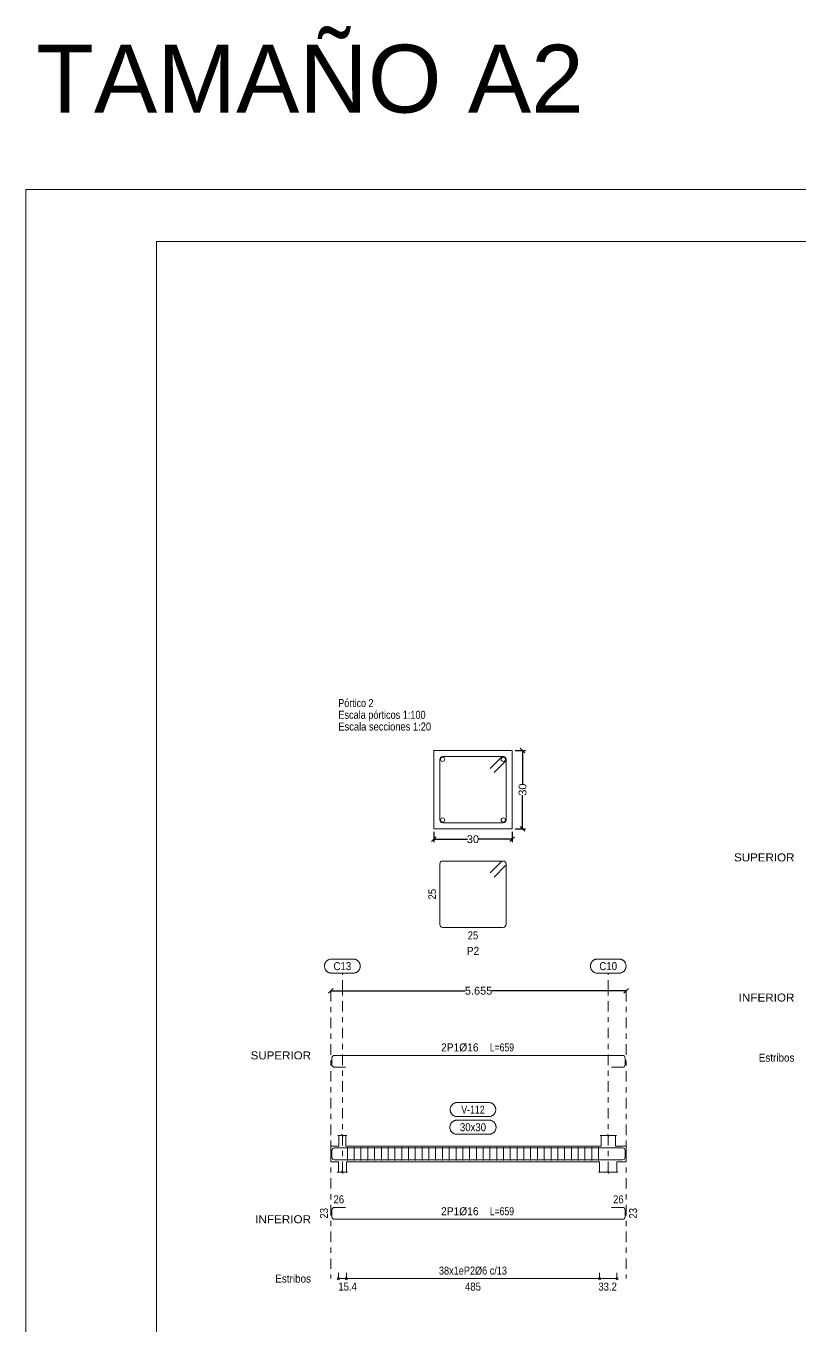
# Model space of a CAD drawing. Header units: millimetres. Extents: x 2 to 158, y -69 to 77.
# Drawn here: x 98.9 to 113.71, y 51.76 to 76.65 of the extents above; entities that cross this region are included whole.
import ezdxf
from ezdxf.enums import TextEntityAlignment as Align

# ---------------------------------------------------------------- set-up
doc = ezdxf.new("R2010")
doc.units = ezdxf.units.MM
doc.linetypes.add('CYPE_RAYAPUNTO', pattern=[0.4125, 0.2025, -0.105, 0, -0.105])
for name, color, linetype, lineweight in [('ALZ_ARM_LONG_ARM_TEXTOS', 3, 'Continuous', 9), ('ALZ_ARM_LONG_TXT_LONG', 3, 'Continuous', 9), ('ALZ_ARM_TRANS_TXT_EST', 3, 'Continuous', 9), ('ALZ_CONT_NUDOS', 122, 'Continuous', 9), ('ALZ_CONT_VIG_HORMIGON', 2, 'Continuous', 9), ('ALZ_COT_COT_ANCLAJES', 3, 'Continuous', 0), ('ALZ_COT_COT_EST', 3, 'Continuous', 0), ('ALZ_COT_COT_LIN_APOYOS', 2, 'CYPE_RAYAPUNTO', 0), ('ALZ_COT_LONGITUD_PROYECTADA', 122, 'Continuous', 0), ('ALZ_COT_TEXTOS_ESTRIBOS', 122, 'Continuous', 0), ('ALZ_REF_COT_LIN_AUX_COTA', 2, 'CYPE_RAYAPUNTO', 9), ('ALZ_REF_POSICIONES_ARMADURAS', 3, 'Continuous', 9), ('ALZ_REF_REF_ESCALA', 3, 'Continuous', 9), ('ALZ_REF_REF_NOMBRE', 3, 'Continuous', 9), ('ALZ_REF_REF_REFERENCIA', 3, 'Continuous', 9), ('ALZ_REF_REFERENCIA_PORTICO', 3, 'Continuous', 9), ('ALZ_REF_TEXTO_REF_NOMBRE', 3, 'Continuous', 9), ('ALZ_REF_TEXTO_REF_REFERENCIA', 3, 'Continuous', 9), ('ARM_LONGITUDINAL_Ø16', 212, 'Continuous', 9), ('ARM_TRANSVERSAL_Ø6', 151, 'Continuous', 9), ('CIM_REFEREN', 2, 'Continuous', 0), ('RECUAD_LIMITES', 2, 'Continuous', 0), ('RECUAD_MARCO', 1, 'Continuous', 20), ('SEC_CONT_VIG_HORMIGON_SECCION', 2, 'Continuous', 9), ('SEC_COTAS_SEC_DIM_VIGA', 122, 'Continuous', 0), ('SEC_COTAS_TEXTOS_DESPIECE_ESTRIBADO', 122, 'Continuous', 0), ('SEC_REF_TXT_POSICIONES_ARM_ESTRIBOS', 1, 'Continuous', 9)]:
    doc.layers.add(name, color=color, linetype=linetype, lineweight=lineweight)
doc.styles.add('CYPETXT_0.225_romans', font='arial.ttf', dxfattribs={"height": 0.15})
doc.styles.add('CYPETXT_romans', font='arial.ttf', dxfattribs={"height": 0.2})
doc.dimstyles.new('cype_oblique', dxfattribs={"dimtxt": 0.18, "dimasz": 0.18, "dimexe": 0.05625, "dimexo": 0.05625, "dimgap": 0, "dimtad": 0, "dimdec": 4, "dimzin": 0, "dimdsep": 46, "dimtxsty": 'CYPETXT_0.225_romans', "dimblk": 'OBLIQUE', "dimtsz": 0.045, "dimcen": 0.09, "dimadec": 0, "dimazin": 0, "dimtfac": 1, "dimtdec": 4, "dimtofl": 0, "dimtmove": 2, "dimatfit": 3, "dimfxl": 1, "dimtolj": 1, "dimtzin": 0, "dimarcsym": 0})

# ---------------------------------------------------------------- blocks, each defined once
blk = doc.blocks.new('*D326')
at = {"layer": 'Defpoints', "color": 0, "transparency": 16777216}
for p in [(106.717, 61.269), (108.217, 61.269), (108.217, 61.069)]:
    blk.add_point(p, dxfattribs=at)
at = {"layer": 'SEC_COTAS_SEC_DIM_VIGA', "color": 0, "lineweight": -2, "transparency": 16777216}
for p, q in [((106.717, 61.212), (106.717, 61.013)), ((108.217, 61.212), (108.217, 61.013)), ((106.672, 61.024), (106.762, 61.114)), ((106.717, 61.069), (107.36, 61.069)), ((108.217, 61.069), (107.575, 61.069)), ((108.172, 61.024), (108.262, 61.114))]:
    blk.add_line(p, q, dxfattribs=at)
at = {"layer": 'SEC_COTAS_SEC_DIM_VIGA', "color": 0, "transparency": 16777216, "insert": (107.467, 61.069), "char_height": 0.15, "attachment_point": 5, "style": 'CYPETXT_0.225_romans'}
blk.add_mtext('\\A1;30', dxfattribs=at)
blk = doc.blocks.new('_OBLIQUE')
at = {"color": 0, "linetype": 'ByBlock', "lineweight": -2}
blk.add_line((-0.5, -0.5), (0.5, 0.5), dxfattribs=at)
blk = doc.blocks.new('*D327')
at = {"layer": 'Defpoints', "color": 0, "transparency": 16777216}
for p in [(108.217, 62.769), (108.417, 62.769), (108.217, 61.269)]:
    blk.add_point(p, dxfattribs=at)
at = {"layer": 'SEC_COTAS_SEC_DIM_VIGA', "color": 0, "lineweight": -2, "transparency": 16777216}
for p, q in [((108.274, 62.769), (108.473, 62.769)), ((108.462, 62.724), (108.372, 62.814)), ((108.417, 62.769), (108.417, 62.126)), ((108.417, 61.269), (108.417, 61.911)), ((108.274, 61.269), (108.473, 61.269)), ((108.462, 61.224), (108.372, 61.314))]:
    blk.add_line(p, q, dxfattribs=at)
at = {"layer": 'SEC_COTAS_SEC_DIM_VIGA', "color": 0, "transparency": 16777216, "insert": (108.417, 62.019), "char_height": 0.15, "attachment_point": 5, "rotation": 90, "style": 'CYPETXT_0.225_romans'}
blk.add_mtext('\\A1;30', dxfattribs=at)
blk = doc.blocks.new('*D328')
at = {"layer": 'ALZ_COT_LONGITUD_PROYECTADA', "color": 0, "lineweight": -2, "transparency": 16777216}
for p, q in [((104.702, 58.121), (104.792, 58.211)), ((104.747, 58.166), (107.321, 58.166)), ((110.402, 58.166), (107.828, 58.166)), ((110.357, 58.121), (110.447, 58.211))]:
    blk.add_line(p, q, dxfattribs=at)
at = {"layer": 'Defpoints', "color": 0, "transparency": 16777216}
for p in [(104.747, 58.166), (104.747, 58.166), (110.402, 58.166)]:
    blk.add_point(p, dxfattribs=at)
at = {"layer": 'ALZ_COT_LONGITUD_PROYECTADA', "color": 0, "transparency": 16777216, "insert": (107.575, 58.166), "char_height": 0.15, "attachment_point": 5, "style": 'CYPETXT_0.225_romans'}
blk.add_mtext('\\A1;5.655', dxfattribs=at)

msp = doc.modelspace()

# ---------------------------------------------------------------- linework, layer by layer
at = {"layer": 'ALZ_CONT_NUDOS'}
for p, q in [((104.89981, 55.1926), (104.89981, 55.3926)), ((105.03167, 55.1926), (105.03167, 55.3926)), ((109.92131, 55.1926), (109.92131, 55.3926)), ((110.19503, 55.1926), (110.19503, 55.3926)), ((104.88882, 55.1926), (104.89981, 55.1926)), ((105.04266, 55.1926), (105.03167, 55.1926)), ((109.89222, 55.1926), (109.92131, 55.1926)), ((110.22412, 55.1926), (110.19503, 55.1926)), ((104.88882, 54.8926), (104.88882, 54.6926)), ((105.04266, 54.8926), (105.04266, 54.6926)), ((109.89222, 54.8926), (109.89222, 54.6926)), ((110.22412, 54.8926), (110.22412, 54.6926))]:
    msp.add_line(p, q, dxfattribs=at)
for points in [[(104.87981, 55.3926), (104.95074, 55.3926), (104.95824, 55.4176), (104.97324, 55.3676), (104.98074, 55.3926), (105.05167, 55.3926)], [(109.90131, 55.3926), (110.04317, 55.3926), (110.05067, 55.4176), (110.06567, 55.3676), (110.07317, 55.3926), (110.21503, 55.3926)], [(104.88882, 55.1926), (104.74677, 55.1926), (104.74677, 54.8926), (104.88882, 54.8926)], [(110.22412, 55.1926), (110.40225, 55.1926), (110.40225, 54.8926), (110.22412, 54.8926)], [(104.86882, 54.6926), (104.95074, 54.6926), (104.95824, 54.7176), (104.97324, 54.6676), (104.98074, 54.6926), (105.06266, 54.6926)], [(109.87222, 54.6926), (110.04317, 54.6926), (110.05067, 54.7176), (110.06567, 54.6676), (110.07317, 54.6926), (110.24412, 54.6926)]]:
    msp.add_lwpolyline(points, dxfattribs=at)
at = {"layer": 'ALZ_CONT_VIG_HORMIGON'}
for p, q in [((105.04266, 55.1926), (109.89222, 55.1926)), ((105.04266, 54.8926), (109.89222, 54.8926))]:
    msp.add_line(p, q, dxfattribs=at)
at = {"layer": 'ALZ_COT_COT_EST'}
for p, q in [((104.88882, 52.6526), (104.88882, 52.7651)), ((105.04266, 52.6526), (105.04266, 52.7651)), ((109.89222, 52.6526), (109.89222, 52.7651))]:
    msp.add_line(p, q, dxfattribs=at)
for points in [[(104.88882, 52.6526), (105.04266, 52.6526), (105.04266, 52.7651)], [(105.04266, 52.6526), (109.89222, 52.6526), (109.89222, 52.7651)], [(109.89222, 52.6526), (110.22412, 52.6526), (110.22412, 52.7651)]]:
    msp.add_lwpolyline(points, dxfattribs=at)
for centre in [(104.88882, 52.6526), (105.04266, 52.6526), (105.04266, 52.6526), (109.89222, 52.6526), (109.89222, 52.6526), (110.22412, 52.6526)]:
    msp.add_circle(centre, 0.0225, dxfattribs=at)
at = {"layer": 'ALZ_COT_COT_LIN_APOYOS'}
for p, q in [((104.74677, 58.1656), (104.74677, 52.6526)), ((110.40225, 58.1656), (110.40225, 52.6526))]:
    msp.add_line(p, q, dxfattribs=at)
at = {"layer": 'ALZ_REF_COT_LIN_AUX_COTA'}
for p, q in [((104.96574, 58.1656), (104.96574, 58.5031)), ((110.05817, 58.1656), (110.05817, 58.5031)), ((104.96574, 54.6926), (104.96574, 58.1656)), ((110.05817, 54.6926), (110.05817, 58.1656))]:
    msp.add_line(p, q, dxfattribs=at)
at = {"layer": 'ALZ_REF_REF_NOMBRE'}
for points in [[(107.76894, 56.0251), (107.77796, 56.0248), (107.78693, 56.0239), (107.79583, 56.0224), (107.8046, 56.0203), (107.81322, 56.01763), (107.82164, 56.01439), (107.82982, 56.01059), (107.83774, 56.00626), (107.84534, 56.0014), (107.8526, 55.99605), (107.85949, 55.99022), (107.86598, 55.98395), (107.87203, 55.97726), (107.87762, 55.97018), (107.88273, 55.96274), (107.88733, 55.95498), (107.8914, 55.94693), (107.89492, 55.93862), (107.89788, 55.9301), (107.90026, 55.9214), (107.90206, 55.91256), (107.90326, 55.90361), (107.90386, 55.89461), (107.90386, 55.88559), (107.90326, 55.87659), (107.90206, 55.86765), (107.90026, 55.85881), (107.89788, 55.8501), (107.89492, 55.84158), (107.8914, 55.83327), (107.88733, 55.82522), (107.88273, 55.81746), (107.87762, 55.81002), (107.87203, 55.80294), (107.86598, 55.79625), (107.85949, 55.78998), (107.8526, 55.78415), (107.84534, 55.7788), (107.83774, 55.77395), (107.82982, 55.76961), (107.82164, 55.76581), (107.81322, 55.76257), (107.8046, 55.7599), (107.79583, 55.75781), (107.78693, 55.75631), (107.77796, 55.7554), (107.76894, 55.7551), (107.16594, 55.7551), (107.15692, 55.7554), (107.14794, 55.75631), (107.13905, 55.75781), (107.13027, 55.7599), (107.12165, 55.76257), (107.11324, 55.76581), (107.10505, 55.76961), (107.09714, 55.77395), (107.08954, 55.7788), (107.08227, 55.78415), (107.07538, 55.78998), (107.0689, 55.79625), (107.06284, 55.80294), (107.05725, 55.81002), (107.05215, 55.81746), (107.04755, 55.82522), (107.04348, 55.83327), (107.03996, 55.84158), (107.037, 55.8501), (107.03462, 55.85881), (107.03282, 55.86765), (107.03162, 55.87659), (107.03101, 55.88559), (107.03101, 55.89461), (107.03162, 55.90361), (107.03282, 55.91256), (107.03462, 55.9214), (107.037, 55.9301), (107.03996, 55.93862), (107.04348, 55.94693), (107.04755, 55.95498), (107.05215, 55.96274), (107.05725, 55.97018), (107.06284, 55.97726), (107.0689, 55.98395), (107.07538, 55.99022), (107.08227, 55.99605), (107.08954, 56.0014), (107.09714, 56.00626), (107.10505, 56.01059), (107.11324, 56.01439), (107.12165, 56.01763), (107.13027, 56.0203), (107.13905, 56.0224), (107.14794, 56.0239), (107.15692, 56.0248), (107.16594, 56.0251), (107.76894, 56.0251)], [(107.77456, 55.6876), (107.78358, 55.6873), (107.79256, 55.6864), (107.80145, 55.6849), (107.81023, 55.6828), (107.81885, 55.68013), (107.82727, 55.67689), (107.83545, 55.67309), (107.84336, 55.66876), (107.85097, 55.6639), (107.85823, 55.65855), (107.86512, 55.65272), (107.8716, 55.64645), (107.87766, 55.63976), (107.88325, 55.63268), (107.88835, 55.62524), (107.89295, 55.61748), (107.89702, 55.60943), (107.90054, 55.60112), (107.9035, 55.5926), (107.90589, 55.5839), (107.90768, 55.57506), (107.90889, 55.56611), (107.90949, 55.55711), (107.90949, 55.54809), (107.90889, 55.53909), (107.90768, 55.53015), (107.90589, 55.52131), (107.9035, 55.5126), (107.90054, 55.50408), (107.89702, 55.49577), (107.89295, 55.48772), (107.88835, 55.47996), (107.88325, 55.47252), (107.87766, 55.46544), (107.8716, 55.45875), (107.86512, 55.45248), (107.85823, 55.44665), (107.85097, 55.4413), (107.84336, 55.43645), (107.83545, 55.43211), (107.82727, 55.42831), (107.81885, 55.42507), (107.81023, 55.4224), (107.80145, 55.42031), (107.79256, 55.41881), (107.78358, 55.4179), (107.77456, 55.4176), (107.16031, 55.4176), (107.1513, 55.4179), (107.14232, 55.41881), (107.13342, 55.42031), (107.12465, 55.4224), (107.11603, 55.42507), (107.10761, 55.42831), (107.09943, 55.43211), (107.09151, 55.43645), (107.08391, 55.4413), (107.07665, 55.44665), (107.06976, 55.45248), (107.06327, 55.45875), (107.05722, 55.46544), (107.05163, 55.47252), (107.04652, 55.47996), (107.04192, 55.48772), (107.03786, 55.49577), (107.03433, 55.50408), (107.03137, 55.5126), (107.02899, 55.52131), (107.02719, 55.53015), (107.02599, 55.53909), (107.02539, 55.54809), (107.02539, 55.55711), (107.02599, 55.56611), (107.02719, 55.57506), (107.02899, 55.5839), (107.03137, 55.5926), (107.03433, 55.60112), (107.03786, 55.60943), (107.04192, 55.61748), (107.04652, 55.62524), (107.05163, 55.63268), (107.05722, 55.63976), (107.06327, 55.64645), (107.06976, 55.65272), (107.07665, 55.65855), (107.08391, 55.6639), (107.09151, 55.66876), (107.09943, 55.67309), (107.10761, 55.67689), (107.11603, 55.68013), (107.12465, 55.6828), (107.13342, 55.6849), (107.14232, 55.6864), (107.1513, 55.6873), (107.16031, 55.6876), (107.77456, 55.6876)]]:
    msp.add_lwpolyline(points, close=True, dxfattribs=at)
at = {"layer": 'ALZ_REF_REF_REFERENCIA'}
for points in [[(105.17274, 58.7731), (105.18176, 58.7728), (105.19073, 58.7719), (105.19963, 58.7704), (105.2084, 58.7683), (105.21702, 58.76563), (105.22544, 58.76239), (105.23362, 58.75859), (105.24154, 58.75426), (105.24914, 58.7494), (105.2564, 58.74405), (105.26329, 58.73822), (105.26978, 58.73195), (105.27583, 58.72526), (105.28142, 58.71818), (105.28653, 58.71074), (105.29113, 58.70298), (105.2952, 58.69493), (105.29872, 58.68662), (105.30168, 58.6781), (105.30406, 58.6694), (105.30586, 58.66056), (105.30706, 58.65161), (105.30766, 58.64261), (105.30766, 58.63359), (105.30706, 58.62459), (105.30586, 58.61565), (105.30406, 58.60681), (105.30168, 58.5981), (105.29872, 58.58958), (105.2952, 58.58127), (105.29113, 58.57322), (105.28653, 58.56546), (105.28142, 58.55802), (105.27583, 58.55094), (105.26978, 58.54425), (105.26329, 58.53798), (105.2564, 58.53215), (105.24914, 58.5268), (105.24154, 58.52195), (105.23362, 58.51761), (105.22544, 58.51381), (105.21702, 58.51057), (105.2084, 58.5079), (105.19963, 58.50581), (105.19073, 58.50431), (105.18176, 58.5034), (105.17274, 58.5031), (104.75874, 58.5031), (104.74972, 58.5034), (104.74074, 58.50431), (104.73185, 58.50581), (104.72307, 58.5079), (104.71446, 58.51057), (104.70604, 58.51381), (104.69785, 58.51761), (104.68994, 58.52195), (104.68234, 58.5268), (104.67507, 58.53215), (104.66818, 58.53798), (104.6617, 58.54425), (104.65565, 58.55094), (104.65005, 58.55802), (104.64495, 58.56546), (104.64035, 58.57322), (104.63628, 58.58127), (104.63276, 58.58958), (104.6298, 58.5981), (104.62742, 58.60681), (104.62562, 58.61565), (104.62442, 58.62459), (104.62381, 58.63359), (104.62381, 58.64261), (104.62442, 58.65161), (104.62562, 58.66056), (104.62742, 58.6694), (104.6298, 58.6781), (104.63276, 58.68662), (104.63628, 58.69493), (104.64035, 58.70298), (104.64495, 58.71074), (104.65005, 58.71818), (104.65565, 58.72526), (104.6617, 58.73195), (104.66818, 58.73822), (104.67507, 58.74405), (104.68234, 58.7494), (104.68994, 58.75426), (104.69785, 58.75859), (104.70604, 58.76239), (104.71446, 58.76563), (104.72307, 58.7683), (104.73185, 58.7704), (104.74074, 58.7719), (104.74972, 58.7728), (104.75874, 58.7731), (105.17274, 58.7731)], [(110.26517, 58.7731), (110.27419, 58.7728), (110.28316, 58.7719), (110.29206, 58.7704), (110.30084, 58.7683), (110.30945, 58.76563), (110.31787, 58.76239), (110.32606, 58.75859), (110.33397, 58.75426), (110.34157, 58.7494), (110.34884, 58.74405), (110.35572, 58.73822), (110.36221, 58.73195), (110.36826, 58.72526), (110.37385, 58.71818), (110.37896, 58.71074), (110.38356, 58.70298), (110.38763, 58.69493), (110.39115, 58.68662), (110.39411, 58.6781), (110.39649, 58.6694), (110.39829, 58.66056), (110.39949, 58.65161), (110.40009, 58.64261), (110.40009, 58.63359), (110.39949, 58.62459), (110.39829, 58.61565), (110.39649, 58.60681), (110.39411, 58.5981), (110.39115, 58.58958), (110.38763, 58.58127), (110.38356, 58.57322), (110.37896, 58.56546), (110.37385, 58.55802), (110.36826, 58.55094), (110.36221, 58.54425), (110.35572, 58.53798), (110.34884, 58.53215), (110.34157, 58.5268), (110.33397, 58.52195), (110.32606, 58.51761), (110.31787, 58.51381), (110.30945, 58.51057), (110.30084, 58.5079), (110.29206, 58.50581), (110.28316, 58.50431), (110.27419, 58.5034), (110.26517, 58.5031), (109.85117, 58.5031), (109.84215, 58.5034), (109.83318, 58.50431), (109.82428, 58.50581), (109.8155, 58.5079), (109.80689, 58.51057), (109.79847, 58.51381), (109.79028, 58.51761), (109.78237, 58.52195), (109.77477, 58.5268), (109.7675, 58.53215), (109.76061, 58.53798), (109.75413, 58.54425), (109.74808, 58.55094), (109.74248, 58.55802), (109.73738, 58.56546), (109.73278, 58.57322), (109.72871, 58.58127), (109.72519, 58.58958), (109.72223, 58.5981), (109.71985, 58.60681), (109.71805, 58.61565), (109.71685, 58.62459), (109.71624, 58.63359), (109.71624, 58.64261), (109.71685, 58.65161), (109.71805, 58.66056), (109.71985, 58.6694), (109.72223, 58.6781), (109.72519, 58.68662), (109.72871, 58.69493), (109.73278, 58.70298), (109.73738, 58.71074), (109.74248, 58.71818), (109.74808, 58.72526), (109.75413, 58.73195), (109.76061, 58.73822), (109.7675, 58.74405), (109.77477, 58.7494), (109.78237, 58.75426), (109.79028, 58.75859), (109.79847, 58.76239), (109.80689, 58.76563), (109.8155, 58.7683), (109.82428, 58.7704), (109.83318, 58.7719), (109.84215, 58.7728), (109.85117, 58.7731), (110.26517, 58.7731)]]:
    msp.add_lwpolyline(points, close=True, dxfattribs=at)
at = {"layer": 'ARM_LONGITUDINAL_Ø16'}
for points in [[(110.12225, 56.7001), (110.33425, 56.7001), (110.35262, 56.70375), (110.36819, 56.71416), (110.3786, 56.72973), (110.38225, 56.7481), (110.38225, 56.8801), (110.3786, 56.89847), (110.36819, 56.91404), (110.35262, 56.92445), (110.33425, 56.9281), (104.81477, 56.9281), (104.7964, 56.92445), (104.78083, 56.91404), (104.77042, 56.89847), (104.76677, 56.8801), (104.76677, 56.7481), (104.77042, 56.72973), (104.78083, 56.71416), (104.7964, 56.70375), (104.81477, 56.7001), (105.02677, 56.7001)], [(110.12225, 54.9286), (110.33425, 54.9286), (110.35262, 54.93225), (110.36819, 54.94266), (110.3786, 54.95823), (110.38225, 54.9766), (110.38225, 55.1086), (110.3786, 55.12697), (110.36819, 55.14254), (110.35262, 55.15295), (110.33425, 55.1566), (104.81477, 55.1566), (104.7964, 55.15295), (104.78083, 55.14254), (104.77042, 55.12697), (104.76677, 55.1086), (104.76677, 54.9766), (104.77042, 54.95823), (104.78083, 54.94266), (104.7964, 54.93225), (104.81477, 54.9286), (105.02677, 54.9286)], [(110.12225, 55.1566), (110.33425, 55.1566), (110.35262, 55.15295), (110.36819, 55.14254), (110.3786, 55.12697), (110.38225, 55.1086), (110.38225, 54.9766), (110.3786, 54.95823), (110.36819, 54.94266), (110.35262, 54.93225), (110.33425, 54.9286), (104.81477, 54.9286), (104.7964, 54.93225), (104.78083, 54.94266), (104.77042, 54.95823), (104.76677, 54.9766), (104.76677, 55.1086), (104.77042, 55.12697), (104.78083, 55.14254), (104.7964, 55.15295), (104.81477, 55.1566), (105.02677, 55.1566)], [(110.12225, 54.0176), (110.33425, 54.0176), (110.35262, 54.01395), (110.36819, 54.00354), (110.3786, 53.98797), (110.38225, 53.9696), (110.38225, 53.8376), (110.3786, 53.81923), (110.36819, 53.80366), (110.35262, 53.79325), (110.33425, 53.7896), (104.81477, 53.7896), (104.7964, 53.79325), (104.78083, 53.80366), (104.77042, 53.81923), (104.76677, 53.8376), (104.76677, 53.9696), (104.77042, 53.98797), (104.78083, 54.00354), (104.7964, 54.01395), (104.81477, 54.0176), (105.02677, 54.0176)]]:
    msp.add_lwpolyline(points, dxfattribs=at)
for centre in [(106.88744, 62.5986), (108.04744, 62.5986), (106.88744, 61.4386), (108.04744, 61.4386)]:
    msp.add_circle(centre, 0.04, dxfattribs=at)
at = {"layer": 'ARM_TRANSVERSAL_Ø6'}
for p, q in [((105.06244, 55.1726), (105.06244, 54.9126)), ((105.19244, 55.1726), (105.19244, 54.9126)), ((105.32244, 55.1726), (105.32244, 54.9126)), ((105.45244, 55.1726), (105.45244, 54.9126)), ((105.58244, 55.1726), (105.58244, 54.9126)), ((105.71244, 55.1726), (105.71244, 54.9126)), ((105.84244, 55.1726), (105.84244, 54.9126)), ((105.97244, 55.1726), (105.97244, 54.9126)), ((106.10244, 55.1726), (106.10244, 54.9126)), ((106.23244, 55.1726), (106.23244, 54.9126)), ((106.36244, 55.1726), (106.36244, 54.9126)), ((106.49244, 55.1726), (106.49244, 54.9126)), ((106.62244, 55.1726), (106.62244, 54.9126)), ((106.75244, 55.1726), (106.75244, 54.9126)), ((106.88244, 55.1726), (106.88244, 54.9126)), ((107.01244, 55.1726), (107.01244, 54.9126)), ((107.14244, 55.1726), (107.14244, 54.9126)), ((107.27244, 55.1726), (107.27244, 54.9126)), ((107.40244, 55.1726), (107.40244, 54.9126)), ((107.53244, 55.1726), (107.53244, 54.9126)), ((107.66244, 55.1726), (107.66244, 54.9126)), ((107.79244, 55.1726), (107.79244, 54.9126)), ((107.92244, 55.1726), (107.92244, 54.9126)), ((108.05244, 55.1726), (108.05244, 54.9126)), ((108.18244, 55.1726), (108.18244, 54.9126)), ((108.31244, 55.1726), (108.31244, 54.9126)), ((108.44244, 55.1726), (108.44244, 54.9126)), ((108.57244, 55.1726), (108.57244, 54.9126)), ((108.70244, 55.1726), (108.70244, 54.9126)), ((108.83244, 55.1726), (108.83244, 54.9126)), ((108.96244, 55.1726), (108.96244, 54.9126)), ((109.09244, 55.1726), (109.09244, 54.9126)), ((109.22244, 55.1726), (109.22244, 54.9126)), ((109.35244, 55.1726), (109.35244, 54.9126)), ((109.48244, 55.1726), (109.48244, 54.9126)), ((109.61244, 55.1726), (109.61244, 54.9126)), ((109.74244, 55.1726), (109.74244, 54.9126)), ((109.87244, 55.1726), (109.87244, 54.9126))]:
    msp.add_line(p, q, dxfattribs=at)
for points in [[(107.8742, 62.34758), (108.08633, 62.55971), (108.09317, 62.56804), (108.09825, 62.57755), (108.10138, 62.58787), (108.10244, 62.5986), (108.10138, 62.60933), (108.09825, 62.61965), (108.09317, 62.62916), (108.08633, 62.63749), (108.07799, 62.64433), (108.06849, 62.64941), (108.05817, 62.65254), (108.04744, 62.6536), (106.88744, 62.6536), (106.86639, 62.64941), (106.84855, 62.63749), (106.83662, 62.61965), (106.83244, 62.5986), (106.83244, 61.4386), (106.83662, 61.41755), (106.84855, 61.39971), (106.86639, 61.38779), (106.88744, 61.3836), (108.04744, 61.3836), (108.06849, 61.38779), (108.08633, 61.39971), (108.09825, 61.41755), (108.10244, 61.4386), (108.10244, 62.5986), (108.10138, 62.60933), (108.09825, 62.61965), (108.09317, 62.62916), (108.08633, 62.63749), (108.07799, 62.64433), (108.06849, 62.64941), (108.05817, 62.65254), (108.04744, 62.6536), (108.03671, 62.65254), (108.02639, 62.64941), (108.01688, 62.64433), (108.00855, 62.63749), (107.79642, 62.42536)], [(107.8742, 60.34458), (108.08633, 60.55671), (108.09317, 60.56504), (108.09825, 60.57455), (108.10138, 60.58487), (108.10244, 60.5956), (108.10138, 60.60633), (108.09825, 60.61665), (108.09317, 60.62616), (108.08633, 60.63449), (108.07799, 60.64133), (108.06849, 60.64641), (108.05817, 60.64954), (108.04744, 60.6506), (106.88744, 60.6506), (106.86639, 60.64641), (106.84855, 60.63449), (106.83662, 60.61665), (106.83244, 60.5956), (106.83244, 59.4356), (106.83662, 59.41455), (106.84855, 59.39671), (106.86639, 59.38479), (106.88744, 59.3806), (108.04744, 59.3806), (108.06849, 59.38479), (108.08633, 59.39671), (108.09825, 59.41455), (108.10244, 59.4356), (108.10244, 60.5956), (108.10138, 60.60633), (108.09825, 60.61665), (108.09317, 60.62616), (108.08633, 60.63449), (108.07799, 60.64133), (108.06849, 60.64641), (108.05817, 60.64954), (108.04744, 60.6506), (108.03671, 60.64954), (108.02639, 60.64641), (108.01688, 60.64133), (108.00855, 60.63449), (107.79642, 60.42236)]]:
    msp.add_lwpolyline(points, dxfattribs=at)
at = {"layer": 'RECUAD_LIMITES'}
msp.add_lwpolyline([(98.90474, 31.5159), (158.30474, 31.5159), (158.30474, 73.5159), (98.90474, 73.5159), (98.90474, 31.5159)], close=True, dxfattribs=at)
at = {"layer": 'RECUAD_MARCO'}
msp.add_lwpolyline([(101.40474, 32.5159), (157.30474, 32.5159), (157.30474, 72.5159), (101.40474, 72.5159), (101.40474, 32.5159)], close=True, dxfattribs=at)
at = {"layer": 'SEC_CONT_VIG_HORMIGON_SECCION'}
msp.add_lwpolyline([(108.21744, 62.7686), (106.71744, 62.7686), (106.71744, 61.2686), (108.21744, 61.2686), (108.21744, 62.7686)], close=True, dxfattribs=at)

# ---------------------------------------------------------------- texts
at = {"layer": 'ALZ_ARM_LONG_ARM_TEXTOS', "style": 'CYPETXT_romans', "width": 0.914795}
for p in [(107.21576, 57.00477), (107.21576, 53.86627)]:
    msp.add_text('2P1%%c16', height=0.153333, dxfattribs=at).set_placement(p, align=Align.CENTER)
at = {"layer": 'ALZ_ARM_LONG_TXT_LONG', "style": 'CYPETXT_romans', "width": 0.768527}
for p in [(107.99964, 57.00477), (107.99964, 53.86627)]:
    msp.add_text(' L=659', height=0.153333, dxfattribs=at).set_placement(p, align=Align.CENTER)
at = {"layer": 'ALZ_ARM_TRANS_TXT_EST', "style": 'CYPETXT_romans', "width": 0.816977}
msp.add_text('38x1eP2%%c6 c/13', height=0.1533333, dxfattribs=at).set_placement((107.46744, 52.72927), align=Align.CENTER)
at = {"layer": 'ALZ_COT_COT_ANCLAJES', "style": 'CYPETXT_romans', "width": 0.853312}
for p in [(104.89677, 54.09427), (110.25225, 54.09427)]:
    msp.add_text('26', height=0.153333, dxfattribs=at).set_placement(p, align=Align.CENTER)
msp.add_text('23', height=0.153333, rotation=90, dxfattribs=at).set_placement((104.6901, 53.9036), align=Align.CENTER)
msp.add_text('23', height=0.153333, rotation=90, dxfattribs=at).set_placement((110.45892, 53.9036), align=Align.TOP_CENTER)
at = {"layer": 'ALZ_COT_TEXTOS_ESTRIBOS', "style": 'CYPETXT_romans', "width": 0.85041}
msp.add_text('15.4', height=0.153333, dxfattribs=at).set_placement((104.88882, 52.57593), align=Align.TOP_LEFT)
at = {"layer": 'ALZ_COT_TEXTOS_ESTRIBOS', "style": 'CYPETXT_romans', "width": 0.853312}
msp.add_text('485', height=0.153333, dxfattribs=at).set_placement((107.46744, 52.57593), align=Align.TOP_CENTER)
at = {"layer": 'ALZ_COT_TEXTOS_ESTRIBOS', "style": 'CYPETXT_romans', "width": 0.85041}
msp.add_text('33.2', height=0.153333, dxfattribs=at).set_placement((110.22412, 52.57593), align=Align.TOP_RIGHT)
at = {"layer": 'ALZ_REF_POSICIONES_ARMADURAS', "style": 'CYPETXT_romans'}
for s, width, p in [('SUPERIOR', 1.034154, (113.62587, 60.72081)), ('INFERIOR', 1.044547, (113.62587, 58.03631)), ('SUPERIOR', 1.034154, (104.36477, 56.9281)), ('Estribos', 0.883853, (113.62587, 56.88531)), ('INFERIOR', 1.044547, (104.36477, 53.7896)), ('Estribos', 0.883853, (104.36477, 52.6526))]:
    msp.add_text(s, height=0.153333, dxfattribs=dict(at, width=width)).set_placement(p, align=Align.MIDDLE_RIGHT)
at = {"layer": 'ALZ_REF_REF_ESCALA', "style": 'CYPETXT_romans'}
for s, width, p in [('Escala pórticos 1:100', 0.816209, (104.88882, 63.4526)), ('Escala secciones 1:20', 0.833432, (104.88882, 63.2276))]:
    msp.add_text(s, height=0.1533333, dxfattribs=dict(at, width=width)).set_placement(p, align=Align.MIDDLE_LEFT)
at = {"layer": 'ALZ_REF_REFERENCIA_PORTICO', "style": 'CYPETXT_romans', "width": 0.795792}
msp.add_text('Pórtico 2', height=0.153333, dxfattribs=at).set_placement((104.88882, 63.6776), align=Align.MIDDLE_LEFT)
at = {"layer": 'ALZ_REF_TEXTO_REF_NOMBRE', "style": 'CYPETXT_romans'}
for s, width, p in [('V-112', 0.78605, (107.46744, 55.8901)), ('30x30', 0.857077, (107.46744, 55.5526))]:
    msp.add_text(s, height=0.153333, dxfattribs=dict(at, width=width)).set_placement(p, align=Align.MIDDLE_CENTER)
at = {"layer": 'ALZ_REF_TEXTO_REF_REFERENCIA', "style": 'CYPETXT_romans', "width": 0.864}
for s, p in [('C13', (104.96574, 58.6381)), ('C10', (110.05817, 58.6381))]:
    msp.add_text(s, height=0.153333, dxfattribs=at).set_placement(p, align=Align.MIDDLE_CENTER)
at = {"layer": 'CIM_REFEREN', "insert": (99.09795, 76.28758), "char_height": 1.3, "attachment_point": 1, "style": 'CYPETXT_romans'}
msp.add_mtext_dynamic_manual_height_columns('TAMAÑO A2', width=20.4097016, gutter_width=12.5, heights=[0], dxfattribs=at)
at = {"layer": 'SEC_COTAS_TEXTOS_DESPIECE_ESTRIBADO', "style": 'CYPETXT_romans', "width": 0.892099}
msp.add_text('25', height=0.146667, rotation=90, dxfattribs=at).set_placement((106.7591, 60.0156), align=Align.CENTER)
at = {"layer": 'SEC_COTAS_TEXTOS_DESPIECE_ESTRIBADO', "style": 'CYPETXT_romans', "width": 0.853312}
msp.add_text('25', height=0.153333, dxfattribs=at).set_placement((107.46744, 59.30393), align=Align.TOP_CENTER)
at = {"layer": 'SEC_REF_TXT_POSICIONES_ARM_ESTRIBOS', "style": 'CYPETXT_romans', "width": 0.914795}
msp.add_text('P2', height=0.153333, dxfattribs=at).set_placement((107.46744, 58.9306), align=Align.MIDDLE_CENTER)

# ---------------------------------------------------------------- dimensions: what is measured, and where the dimension line sits
at = {"layer": 'ALZ_COT_LONGITUD_PROYECTADA'}
dim = msp.add_aligned_dim(p1=(110.40225, 58.1656), p2=(104.74677, 58.1656), distance=0, text='5.655', dimstyle='cype_oblique', override={"dimexe": 0, "dimexo": 0}, dxfattribs=at)
dim.commit()
dim.dimension.update_dxf_attribs({"geometry": '*D328', "text_midpoint": (107.57451, 58.1656)})
at = {"layer": 'SEC_COTAS_SEC_DIM_VIGA'}
for p1, p2, picture, middle in [((108.21744, 61.2686), (108.21744, 62.7686), '*D327', (108.41694, 62.0186)), ((106.71744, 61.2686), (108.21744, 61.2686), '*D326', (107.46744, 61.0691))]:
    dim = msp.add_aligned_dim(p1=p1, p2=p2, distance=-0.1995, text='30', dimstyle='cype_oblique', dxfattribs=at)
    dim.commit()
    dim.dimension.update_dxf_attribs({"geometry": picture, "text_midpoint": middle})

doc.saveas('drawing.dxf')
